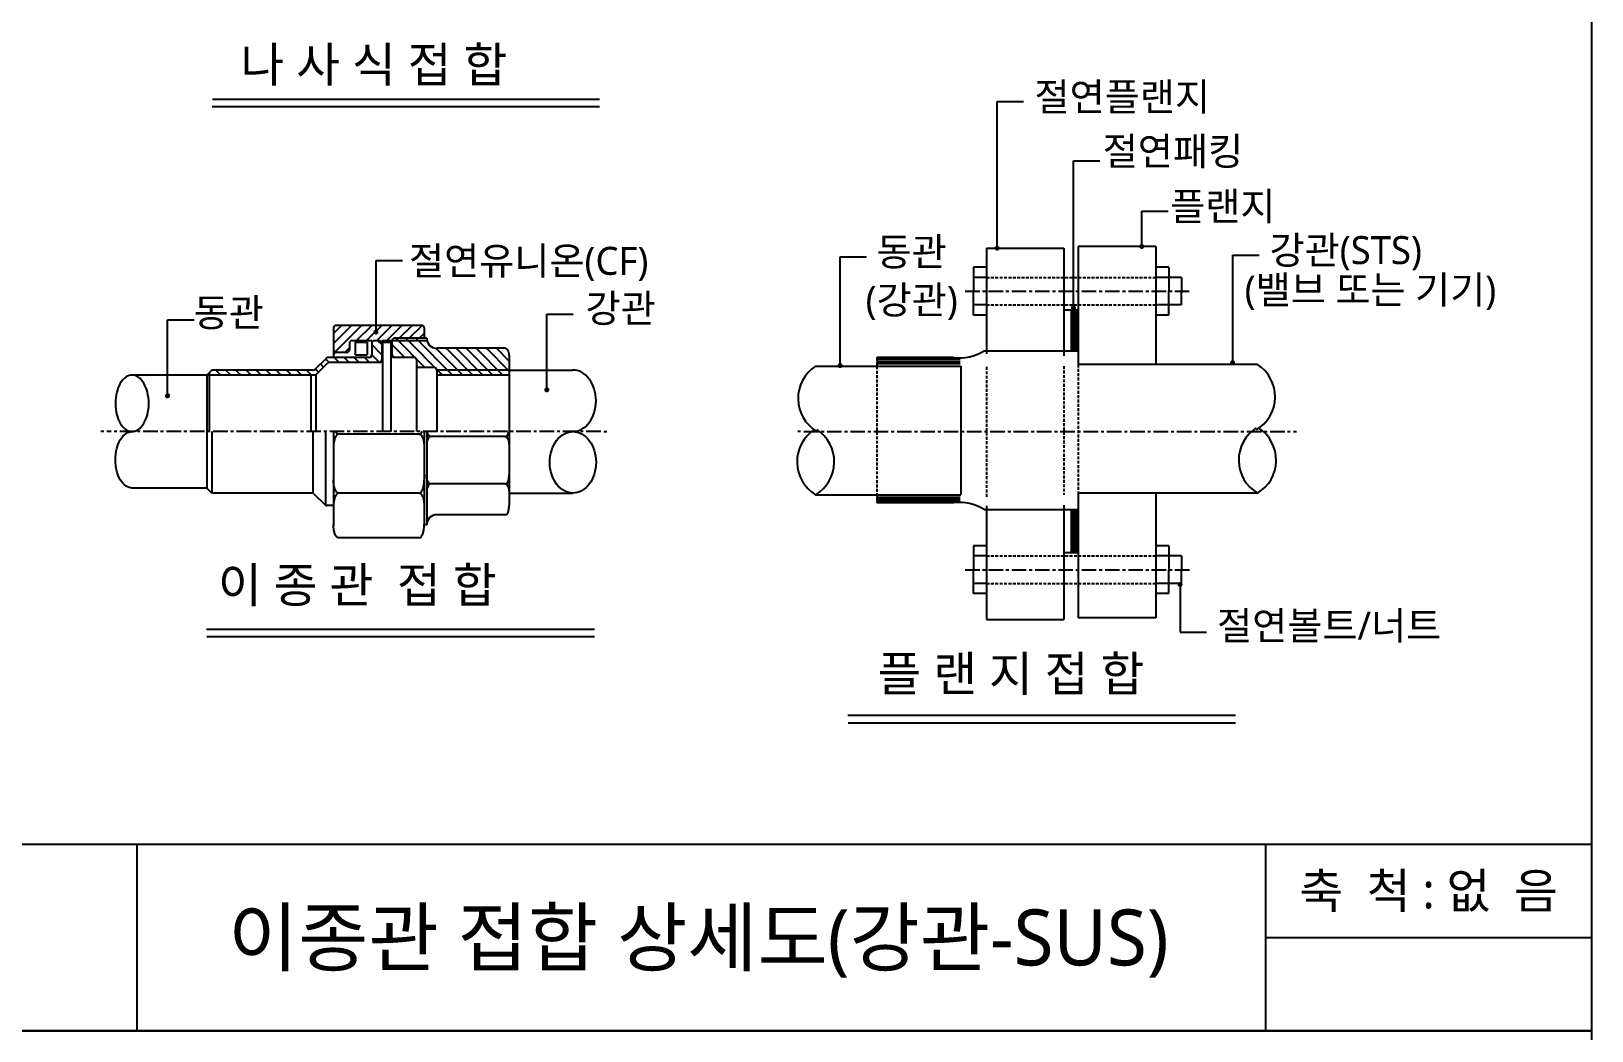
# Model space of a CAD drawing. Header units: millimetres. Extents: x 70076 to 74197, y 15592 to 16067.
# Drawn here: x 73077.5 to 73211.4, y 15867.4 to 15953.1 of the extents above; entities that cross this region are included whole.
import ezdxf
from ezdxf.enums import TextEntityAlignment as Align

# ---------------------------------------------------------------- set-up
doc = ezdxf.new("R2010")
doc.units = ezdxf.units.MM
doc.linetypes.add('CENTER', pattern=[2, 1.25, -0.25, 0.25, -0.25])
doc.linetypes.add('HIDDEN', pattern=[0.375, 0.25, -0.125])
for name, color, linetype in [('111', 1, 'Continuous'), ('C', 4, 'Continuous'), ('DIM', 7, 'Continuous'), ('G', 3, 'Continuous'), ('MDET', 4, 'Continuous'), ('PIPE', 3, 'Continuous'), ('Y', 2, 'Continuous')]:
    doc.layers.add(name, color=color, linetype=linetype)
doc.styles.add('sunjin', font='')
doc.styles.get('sunjin').set_extended_font_data('Malgun Gothic')

# ---------------------------------------------------------------- blocks, each defined once
blk = doc.blocks.new('BORDER')
for p, q in [((1, 1), (0, 1)), ((1, 0), (1, 1)), ((0, 0), (1, 0))]:
    blk.add_line(p, q)

msp = doc.modelspace()

# ---------------------------------------------------------------- linework, layer by layer
at = {"layer": '111'}
for p, q in [((73083.75, 15918.73), (73083.49, 15918.73)), ((73126.63, 15918.73), (73126.89, 15918.73)), ((73143.51, 15918.73), (73143.26, 15918.73)), ((73185.78, 15918.73), (73186.04, 15918.73))]:
    msp.add_line(p, q, dxfattribs=at)
at = {"layer": 'C', "color": 4}
for p, q in [((73093.03, 15946.6), (73126.27, 15946.6)), ((73092.58, 15901.15), (73125.82, 15901.15)), ((73147.59, 15893.77), (73180.82, 15893.77)), ((73075.37, 15883.36), (73211.37, 15883.36)), ((73086.57, 15883.36), (73086.57, 15867.36)), ((73183.37, 15883.36), (73183.37, 15867.36)), ((73183.37, 15875.36), (73211.37, 15875.36))]:
    msp.add_line(p, q, dxfattribs=at)
at = {"layer": 'DIM'}
for p, q in [((73160.38, 15934.4), (73160.38, 15947.03)), ((73160.38, 15947.03), (73162.64, 15947.03)), ((73166.92, 15941.94), (73169.18, 15941.94)), ((73166.92, 15929.29), (73166.92, 15941.94)), ((73172.78, 15934.54), (73172.78, 15937.64)), ((73172.78, 15937.64), (73175.04, 15937.64)), ((73107.09, 15933.4), (73109.36, 15933.4)), ((73107.09, 15927.2), (73107.09, 15933.4)), ((73146.91, 15933.71), (73149.17, 15933.71)), ((73146.91, 15924.33), (73146.91, 15933.71)), ((73180.57, 15933.85), (73182.83, 15933.85)), ((73180.57, 15924.57), (73180.57, 15933.85)), ((73121.75, 15928.8), (73124.01, 15928.8)), ((73121.75, 15922.25), (73121.75, 15928.8)), ((73089.22, 15928.3), (73091.48, 15928.3)), ((73089.22, 15921.74), (73089.22, 15928.3)), ((73089.22, 15928.3), (73089.23, 15928.3)), ((73103.44, 15927.15), (73104.13, 15927.83)), ((73103.44, 15926.29), (73104.99, 15927.83)), ((73103.56, 15925.54), (73105.86, 15927.83)), ((73105.4, 15926.51), (73106.72, 15927.83)), ((73106.26, 15926.51), (73107.58, 15927.83)), ((73107.13, 15926.51), (73108.45, 15927.83)), ((73107.99, 15926.51), (73109.31, 15927.83)), ((73109.07, 15926.73), (73110.18, 15927.83)), ((73109.94, 15926.73), (73111.04, 15927.83)), ((73104.41, 15925.52), (73104.81, 15925.92)), ((73105.3, 15926.39), (73106.33, 15926.39)), ((73105.3, 15926.39), (73105.3, 15925.31)), ((73106.33, 15926.39), (73106.33, 15925.31)), ((73107.59, 15925.32), (73106.72, 15926.19)), ((73107.59, 15926.19), (73107.26, 15926.51)), ((73107.66, 15926.39), (73108.37, 15926.39)), ((73107.66, 15926.39), (73107.66, 15918.73)), ((73108.37, 15926.39), (73108.37, 15918.73)), ((73111.44, 15926.51), (73108.45, 15926.51)), ((73109.55, 15925.09), (73108.45, 15926.19)), ((73111.28, 15924.22), (73108.78, 15926.73)), ((73112.8, 15923.57), (73109.64, 15926.73)), ((73113.66, 15923.57), (73110.51, 15926.73)), ((73110.8, 15926.73), (73111.22, 15927.15)), ((73111.44, 15926.66), (73111.37, 15926.73)), ((73103.07, 15924.65), (73102.77, 15924.96)), ((73103.94, 15924.66), (73103.5, 15925.09)), ((73104.8, 15924.66), (73104.37, 15925.09)), ((73105.66, 15924.66), (73105.23, 15925.09)), ((73105.3, 15925.31), (73106.33, 15925.31)), ((73106.53, 15924.66), (73106.1, 15925.09)), ((73107.39, 15924.66), (73106.72, 15925.32)), ((73108.69, 15925.09), (73108.45, 15925.32)), ((73114.53, 15923.57), (73112.23, 15925.87)), ((73115.39, 15923.57), (73113.1, 15925.87)), ((73116.25, 15923.57), (73113.96, 15925.87)), ((73117.12, 15923.57), (73114.83, 15925.87)), ((73117.98, 15923.57), (73115.69, 15925.87)), ((73118.51, 15923.92), (73116.56, 15925.87)), ((73118.51, 15924.78), (73117.42, 15925.87)), ((73150.02, 15924.95), (73157.2, 15924.95)), ((73150.02, 15924.73), (73157.2, 15924.73)), ((73150.02, 15924.58), (73157.2, 15924.58)), ((73156.62, 15925.07), (73150.06, 15925.07)), ((73092.91, 15923.57), (73092.74, 15923.75)), ((73092.79, 15923.57), (73092.79, 15918.73)), ((73093.78, 15923.57), (73093.35, 15924.01)), ((73094.64, 15923.57), (73094.21, 15924.01)), ((73095.51, 15923.57), (73095.07, 15924.01)), ((73096.37, 15923.57), (73095.94, 15924.01)), ((73097.24, 15923.57), (73096.8, 15924.01)), ((73098.1, 15923.57), (73097.67, 15924.01)), ((73098.96, 15923.57), (73098.53, 15924.01)), ((73099.83, 15923.57), (73099.4, 15924.01)), ((73100.69, 15923.57), (73100.26, 15924.01)), ((73101.56, 15923.57), (73101.13, 15924.01)), ((73101.49, 15923.57), (73101.49, 15918.73)), ((73102.17, 15923.83), (73101.9, 15924.1)), ((73101.92, 15923.57), (73101.92, 15918.73)), ((73102.6, 15924.26), (73102.33, 15924.53)), ((73110.57, 15924.44), (73110.57, 15918.73)), ((73112.3, 15924.01), (73112.3, 15918.73)), ((73118.51, 15923.57), (73112.3, 15923.57)), ((73093, 15918.73), (73093, 15913.46)), ((73101.7, 15913.46), (73101.7, 15918.73)), ((73102.78, 15912.4), (73102.78, 15918.73)), ((73150.02, 15913.1), (73157.2, 15913.1)), ((73150.02, 15912.94), (73157.2, 15912.94)), ((73150.02, 15912.8), (73157.2, 15912.8)), ((73156.62, 15912.63), (73150.06, 15912.63)), ((73176.07, 15905.68), (73176.07, 15901.52)), ((73176.07, 15901.52), (73178.33, 15901.52))]:
    msp.add_line(p, q, dxfattribs=at)
at = {"layer": 'DIM', "linetype": 'CENTER'}
for p, q in [((73157.62, 15930.77), (73176.84, 15930.77)), ((73157.62, 15930.77), (73176.58, 15930.77)), ((73157.62, 15906.89), (73176.99, 15906.89))]:
    msp.add_line(p, q, dxfattribs=at)
at = {"layer": 'DIM', "color": 1, "linetype": 'CENTER'}
for p, q in [((73126.37, 15918.73), (73084.01, 15918.73)), ((73143.78, 15918.73), (73185.51, 15918.73))]:
    msp.add_line(p, q, dxfattribs=at)
at = {"layer": 'DIM', "const_width": 0.216}
for points in [[(73160.26, 15934.46, 1), (73160.48, 15934.46, 1)], [(73172.66, 15934.6, 1), (73172.87, 15934.6, 1)], [(73166.8, 15929.35, 1), (73167.02, 15929.35, 1)], [(73106.98, 15927.26, 1), (73107.19, 15927.26, 1)], [(73146.79, 15924.39, 1), (73147.01, 15924.39, 1)], [(73180.45, 15924.63, 1), (73180.67, 15924.63, 1)], [(73089.1, 15921.8, 1), (73089.32, 15921.8, 1)], [(73121.63, 15922.31, 1), (73121.85, 15922.31, 1)], [(73175.95, 15905.62, -1), (73176.16, 15905.62, -1)]]:
    msp.add_lwpolyline(points, format="xyb", close=True, dxfattribs=at)
at = {"layer": 'PIPE'}
for p, q in [((73159.46, 15934.46), (73166.09, 15934.46)), ((73159.46, 15934.46), (73159.46, 15925.41)), ((73166.09, 15934.46), (73166.09, 15925.23)), ((73173.97, 15934.6), (73167.33, 15934.6)), ((73167.33, 15934.6), (73167.33, 15924.48)), ((73173.97, 15934.6), (73173.97, 15924.48)), ((73159.46, 15932.82), (73158.34, 15932.82)), ((73158.34, 15932.82), (73158.34, 15930.77)), ((73175.09, 15932.82), (73173.97, 15932.82)), ((73175.09, 15932.82), (73175.09, 15930.77)), ((73159.46, 15931.95), (73158.34, 15931.95)), ((73176.18, 15931.95), (73173.97, 15931.95)), ((73176.18, 15931.95), (73176.18, 15930.64)), ((73158.34, 15928.72), (73158.34, 15930.77)), ((73175.09, 15928.72), (73175.09, 15930.77)), ((73176.18, 15929.59), (73176.18, 15930.64)), ((73159.46, 15929.59), (73158.34, 15929.59)), ((73159.46, 15928.72), (73158.34, 15928.72)), ((73166.09, 15929.17), (73167.33, 15929.17)), ((73166.72, 15929.17), (73166.72, 15925.65)), ((73166.87, 15929.17), (73166.87, 15925.65)), ((73167.02, 15929.17), (73167.02, 15925.65)), ((73167.16, 15929.17), (73167.16, 15925.65)), ((73167.32, 15929.17), (73167.32, 15925.65)), ((73176.18, 15929.59), (73173.97, 15929.59)), ((73175.09, 15928.72), (73173.97, 15928.72)), ((73103.44, 15927.62), (73103.44, 15925.3)), ((73111.01, 15927.83), (73103.66, 15927.83)), ((73111.22, 15927.62), (73111.22, 15926.73)), ((73104.81, 15926.3), (73104.81, 15925.74)), ((73106.72, 15926.51), (73105.02, 15926.51)), ((73106.72, 15926.3), (73106.72, 15925.3)), ((73107.37, 15926.51), (73106.94, 15926.51)), ((73108.45, 15926.51), (73107.59, 15926.51)), ((73107.59, 15926.3), (73107.59, 15924.87)), ((73108.45, 15926.51), (73108.45, 15925.3)), ((73111.44, 15926.73), (73108.67, 15926.73)), ((73101.88, 15924.07), (73102.83, 15925.02)), ((73101.98, 15923.64), (73102.94, 15924.59)), ((73106.51, 15925.09), (73102.98, 15925.09)), ((73107.37, 15924.66), (73103.09, 15924.66)), ((73103.44, 15925.3), (73103.44, 15925.09)), ((73104.59, 15925.52), (73103.66, 15925.52)), ((73110.36, 15925.09), (73108.67, 15925.09)), ((73110.57, 15924.87), (73110.57, 15924.44)), ((73118.2, 15925.87), (73112.3, 15925.87)), ((73118.51, 15925.07), (73118.51, 15912.4)), ((73092.57, 15923.57), (73086.17, 15923.57)), ((73093, 15924.01), (73092.57, 15923.57)), ((73092.57, 15923.57), (73092.57, 15913.89)), ((73101.83, 15923.57), (73092.57, 15923.57)), ((73101.72, 15924.01), (73093, 15924.01)), ((73112.09, 15924.22), (73110.79, 15924.22)), ((73118.51, 15924.01), (73112.3, 15924.01)), ((73118.42, 15924.01), (73123.98, 15924.01)), ((73144.79, 15924.33), (73157.24, 15924.33)), ((73182.7, 15924.48), (73167.33, 15924.48)), ((73103.44, 15918.73), (73103.44, 15910.63)), ((73110.79, 15918.52), (73103.87, 15918.52)), ((73111.22, 15918.73), (73111.22, 15910.75)), ((73111.44, 15918.73), (73111.44, 15910.74)), ((73118.2, 15918.3), (73111.75, 15918.3)), ((73092.57, 15913.89), (73086.17, 15913.89)), ((73093, 15913.46), (73092.57, 15913.89)), ((73118.2, 15914.24), (73111.75, 15914.24)), ((73101.61, 15913.46), (73093, 15913.46)), ((73101.76, 15913.4), (73102.72, 15912.44)), ((73110.79, 15913.46), (73103.87, 15913.46)), ((73118.51, 15913.46), (73123.98, 15913.46)), ((73144.79, 15913.31), (73157.24, 15913.31)), ((73144.79, 15913.31), (73149.97, 15913.31)), ((73167.33, 15913.46), (73167.33, 15902.77)), ((73182.7, 15913.46), (73167.33, 15913.46)), ((73173.97, 15913.46), (73173.97, 15902.77)), ((73182.7, 15913.46), (73173.97, 15913.46)), ((73103.44, 15912.38), (73102.87, 15912.38)), ((73118.2, 15911.6), (73112.3, 15911.6)), ((73159.46, 15912.36), (73159.46, 15902.62)), ((73166.09, 15912.43), (73166.09, 15902.62)), ((73166.72, 15912.05), (73166.72, 15908.33)), ((73166.87, 15912.05), (73166.87, 15908.33)), ((73167.02, 15912.05), (73167.02, 15908.33)), ((73167.16, 15912.05), (73167.16, 15908.33)), ((73167.32, 15912.05), (73167.32, 15908.33)), ((73111.44, 15910.74), (73111.22, 15910.74)), ((73110.79, 15909.63), (73103.87, 15909.63)), ((73158.34, 15908.94), (73158.34, 15906.89)), ((73159.46, 15908.94), (73158.34, 15908.94)), ((73175.09, 15908.94), (73173.97, 15908.94)), ((73175.09, 15908.94), (73175.09, 15906.89)), ((73159.46, 15908.07), (73158.34, 15908.07)), ((73167.33, 15908.33), (73166.09, 15908.33)), ((73176.18, 15908.07), (73173.97, 15908.07)), ((73176.18, 15908.07), (73176.18, 15906.77)), ((73158.34, 15904.84), (73158.34, 15906.89)), ((73175.09, 15904.84), (73175.09, 15906.89)), ((73176.18, 15905.71), (73176.18, 15906.77)), ((73159.46, 15905.71), (73158.34, 15905.71)), ((73159.46, 15904.84), (73158.34, 15904.84)), ((73176.18, 15905.71), (73173.97, 15905.71)), ((73175.09, 15904.84), (73173.97, 15904.84)), ((73159.46, 15902.62), (73166.09, 15902.62)), ((73173.97, 15902.77), (73167.33, 15902.77))]:
    msp.add_line(p, q, dxfattribs=at)
at = {"layer": 'PIPE', "linetype": 'HIDDEN'}
for p, q in [((73159.46, 15931.95), (73173.97, 15931.95)), ((73159.46, 15929.59), (73173.97, 15929.59)), ((73150.06, 15925.07), (73150.06, 15912.63)), ((73150.06, 15924.49), (73150.06, 15924.41)), ((73159.46, 15924.27), (73159.46, 15913.14)), ((73166.09, 15924.33), (73166.09, 15913.31)), ((73167.33, 15924.48), (73167.33, 15913.46)), ((73150.06, 15913.24), (73150.06, 15913.18)), ((73159.46, 15908.07), (73173.97, 15908.07)), ((73159.46, 15905.71), (73173.97, 15905.71))]:
    msp.add_line(p, q, dxfattribs=at)
at = {"layer": 'PIPE', "linetype": 'Continuous'}
for p, q in [((73159.24, 15925.65), (73167.33, 15925.65)), ((73157.24, 15924.33), (73157.24, 15913.31)), ((73159.24, 15912.05), (73167.33, 15912.05))]:
    msp.add_line(p, q, dxfattribs=at)
at = {"layer": 'PIPE'}
for points in [[(73118.2, 15925.87, -0.207772), (73118.3, 15925.82, -0.095835), (73118.42, 15925.63, -0.052617), (73118.48, 15925.39, -0.039752), (73118.51, 15925.07, -0.039752)], [(73123.98, 15918.73, 0.126885), (73124.71, 15918.92, 0.106078), (73125.38, 15919.51, 0.085754), (73125.8, 15920.33, 0.075403), (73125.96, 15921.37, 0.075403), (73125.8, 15922.41, 0.085754), (73125.38, 15923.23, 0.106078), (73124.71, 15923.82, 0.126885), (73123.98, 15924.01, 0.126885)], [(73086.17, 15913.89, -0.154083), (73085.67, 15914.05, -0.106828), (73085.16, 15914.6, -0.073533), (73084.86, 15915.34, -0.060065), (73084.74, 15916.31, -0.060065), (73084.86, 15917.28, -0.073533), (73085.16, 15918.02, -0.106828), (73085.67, 15918.58, -0.154083), (73086.17, 15918.73, -0.154083)], [(73103.87, 15918.52, 0.207772), (73103.74, 15918.46, 0.095835), (73103.57, 15918.19, 0.052617), (73103.48, 15917.86, 0.039752), (73103.44, 15917.4, 0.039752)], [(73103.87, 15918.52, -0.207772), (73103.74, 15918.58, -0.058618), (73103.62, 15918.73, -0.052617)], [(73110.79, 15918.52, 0.207772), (73110.93, 15918.58, 0.058618), (73111.04, 15918.73, 0.052617)], [(73110.79, 15918.52, -0.207772), (73110.93, 15918.46, -0.095835), (73111.1, 15918.19, -0.052617), (73111.19, 15917.86, -0.039752), (73111.22, 15917.4, -0.039752)], [(73111.75, 15918.3, 0.207772), (73111.65, 15918.26, 0.095835), (73111.53, 15918.07, 0.052617), (73111.46, 15917.83, 0.039752), (73111.44, 15917.5, 0.039752)], [(73111.75, 15918.3, -0.207772), (73111.65, 15918.34, -0.095835), (73111.53, 15918.53, -0.044026), (73111.47, 15918.73, -0.039752)], [(73118.2, 15918.3, 0.207772), (73118.3, 15918.34, 0.095835), (73118.42, 15918.53, 0.044026), (73118.47, 15918.73, 0.039752)], [(73118.2, 15918.3, -0.207772), (73118.3, 15918.26, -0.095835), (73118.42, 15918.07, -0.052617), (73118.48, 15917.83, -0.039752), (73118.51, 15917.5, -0.039752)], [(73103.87, 15913.46, -0.207772), (73103.74, 15913.52, -0.095835), (73103.57, 15913.79, -0.052617), (73103.48, 15914.12, -0.039752), (73103.44, 15914.58, -0.039752)], [(73110.79, 15913.46, 0.207772), (73110.93, 15913.52, 0.095835), (73111.1, 15913.79, 0.052617), (73111.19, 15914.12, 0.039752), (73111.22, 15914.58, 0.039752)], [(73111.75, 15914.24, -0.207772), (73111.65, 15914.29, -0.095835), (73111.53, 15914.48, -0.052617), (73111.46, 15914.72, -0.039752), (73111.44, 15915.04, -0.039752)], [(73111.75, 15914.24, 0.207772), (73111.65, 15914.2, 0.095835), (73111.53, 15914.01, 0.052617), (73111.46, 15913.77, 0.039752), (73111.44, 15913.45, 0.039752)], [(73118.2, 15914.24, 0.207772), (73118.3, 15914.29, 0.095835), (73118.42, 15914.48, 0.052617), (73118.48, 15914.72, 0.039752), (73118.51, 15915.04, 0.039752)], [(73118.2, 15914.24, -0.207772), (73118.3, 15914.2, -0.095835), (73118.42, 15914.01, -0.052617), (73118.48, 15913.77, -0.039752), (73118.51, 15913.45, -0.039752)], [(73103.87, 15913.46, 0.207772), (73103.74, 15913.4, 0.095835), (73103.57, 15913.13, 0.052617), (73103.48, 15912.8, 0.039752), (73103.44, 15912.34, 0.039752)], [(73110.79, 15913.46, -0.207772), (73110.93, 15913.4, -0.095835), (73111.1, 15913.13, -0.052617), (73111.19, 15912.8, -0.039752), (73111.22, 15912.34, -0.039752)], [(73118.2, 15911.6, 0.207772), (73118.3, 15911.64, 0.095835), (73118.42, 15911.83, 0.052617), (73118.48, 15912.07, 0.039752), (73118.51, 15912.4, 0.039752)], [(73103.87, 15909.63, -0.207772), (73103.73, 15909.69, -0.095835), (73103.57, 15909.96, -0.052617), (73103.48, 15910.29, -0.039752), (73103.44, 15910.75, -0.039752)], [(73110.79, 15909.63, 0.207772), (73110.93, 15909.69, 0.095835), (73111.1, 15909.96, 0.052617), (73111.19, 15910.29, 0.039752), (73111.22, 15910.75, 0.039752)]]:
    msp.add_lwpolyline(points, format="xyb", dxfattribs=at)
for points in [[(73086.17, 15918.73, 0.154083), (73086.67, 15918.89, 0.106828), (73087.18, 15919.44, 0.073533), (73087.48, 15920.18, 0.060065), (73087.6, 15921.15, 0.060065), (73087.48, 15922.12, 0.073533), (73087.18, 15922.87, 0.106828), (73086.67, 15923.42, 0.154083), (73086.17, 15923.57, 0.154083), (73085.67, 15923.42, 0.106828), (73085.16, 15922.87, 0.073533), (73084.86, 15922.12, 0.060065), (73084.74, 15921.15, 0.060065), (73084.86, 15920.18, 0.073533), (73085.16, 15919.44, 0.106828), (73085.67, 15918.89, 0.154083)], [(73123.98, 15918.73, -0.126885), (73124.71, 15918.55, -0.106078), (73125.38, 15917.96, -0.085754), (73125.8, 15917.14, -0.075403), (73125.96, 15916.1, -0.075403), (73125.8, 15915.06, -0.085754), (73125.38, 15914.23, -0.106078), (73124.71, 15913.65, -0.126885), (73123.98, 15913.46, -0.126885), (73123.26, 15913.65, -0.106078), (73122.58, 15914.23, -0.085754), (73122.16, 15915.06, -0.075403), (73122, 15916.1, -0.075403), (73122.16, 15917.14, -0.085754), (73122.58, 15917.96, -0.106078), (73123.26, 15918.55, -0.126885)]]:
    msp.add_lwpolyline(points, format="xyb", close=True, dxfattribs=at)
for centre, radius, start, end in [((73103.66, 15927.62), 0.216, 90, 180), ((73111.01, 15927.62), 0.216, 0, 90), ((73105.02, 15926.3), 0.216, 90, 180), ((73106.94, 15926.3), 0.216, 90, 180), ((73107.37, 15926.3), 0.216, 0, 90), ((73108.67, 15926.51), 0.216, 90, 180), ((73112.3, 15926.73), 0.864, 180, 270), ((73102.98, 15924.87), 0.216, 90, 135), ((73103.09, 15924.44), 0.216, 90, 135), ((73103.66, 15925.74), 0.216, 180, 270), ((73103.66, 15925.3), 0.216, 90, 180), ((73104.59, 15925.74), 0.216, 270, 0), ((73106.51, 15925.3), 0.216, 270, 0), ((73107.37, 15924.87), 0.216, 270, 0), ((73108.67, 15925.3), 0.216, 180, 270), ((73110.36, 15924.87), 0.216, 0, 90), ((73157.12, 15929.05), 4.01, 262.8754, 302.021), ((73101.72, 15924.22), 0.216, 270, 315), ((73101.83, 15923.79), 0.216, 270, 315), ((73110.79, 15924.44), 0.216, 180, 270), ((73112.09, 15924.01), 0.216, 0, 90), ((73146.58, 15921.57), 3.29, 122.8456, 239.0596), ((73180.92, 15921.71), 3.29, 300.9404, 57.1544), ((73146.49, 15916.14), 3.29, 122.8456, 239.0596), ((73143.11, 15916.14), 3.29, 300.9404, 57.1544), ((73184.38, 15916.28), 3.29, 122.8456, 239.0596), ((73181.01, 15916.28), 3.29, 300.9404, 57.1544), ((73101.61, 15913.24), 0.216, 45, 90), ((73157.12, 15908.65), 4.01, 57.979, 97.1246), ((73102.87, 15912.6), 0.216, 225, 270), ((73112.3, 15910.74), 0.864, 90, 180)]:
    msp.add_arc(centre, radius, start, end, dxfattribs=at)
at = {"layer": 'Y', "color": 2}
for p, q in [((73093.08, 15947.24), (73126.27, 15947.24)), ((73092.55, 15901.79), (73125.82, 15901.79)), ((73147.57, 15894.41), (73180.82, 15894.41))]:
    msp.add_line(p, q, dxfattribs=at)

# ---------------------------------------------------------------- block references
at = {"layer": 'C', "color": 4}
for p, xscale, yscale, zscale in [((73075.37, 15867.36), 136, 199.9999999999999, 136), ((73075.37, 15667.36), 136.0000000000001, 200.0000000000002, 136.0000000000001)]:
    msp.add_blockref('BORDER', p, dxfattribs=dict(at, xscale=xscale, yscale=yscale, zscale=zscale))

# ---------------------------------------------------------------- texts
at = {"layer": 'G', "color": 3, "style": 'sunjin'}
for s, p in [('나 사 식 접 합', (73095.46, 15948.7)), ('이 종 관  접 합', (73093.53, 15904.08)), ('플 랜 지 접 합', (73150.1, 15896.47))]:
    msp.add_text(s, height=3, dxfattribs=at).set_placement(p)
at = {"layer": 'G', "style": 'sunjin'}
for s, p in [('절연플랜지', (73163.57, 15946.23)), ('절연패킹', (73169.42, 15941.57)), ('플랜지', (73175.2, 15936.84)), ('동관', (73150.01, 15932.95)), ('강관(STS)', (73183.73, 15933.09)), ('절연유니온(CF)', (73109.92, 15932.17)), ('(강관)', (73149.09, 15928.82)), ('(밸브 또는 기기)', (73181.6, 15929.69)), ('동관', (73091.45, 15927.74)), ('강관', (73125.06, 15928.1)), ('절연볼트/너트', (73179.23, 15900.89))]:
    msp.add_text(s, height=2.4, dxfattribs=at).set_placement(p)
at = {"layer": 'MDET', "color": 2, "style": 'sunjin'}
msp.add_text('축  척 : 없  음', height=3, dxfattribs=at).set_placement((73197.37, 15879.36), align=Align.MIDDLE_CENTER)
at = {"layer": 'MDET', "color": 3, "style": 'sunjin'}
msp.add_text('이종관 접합 상세도(강관-SUS)', height=4.8, dxfattribs=at).set_placement((73134.74, 15875.36), align=Align.MIDDLE_CENTER)

doc.saveas('drawing.dxf')
